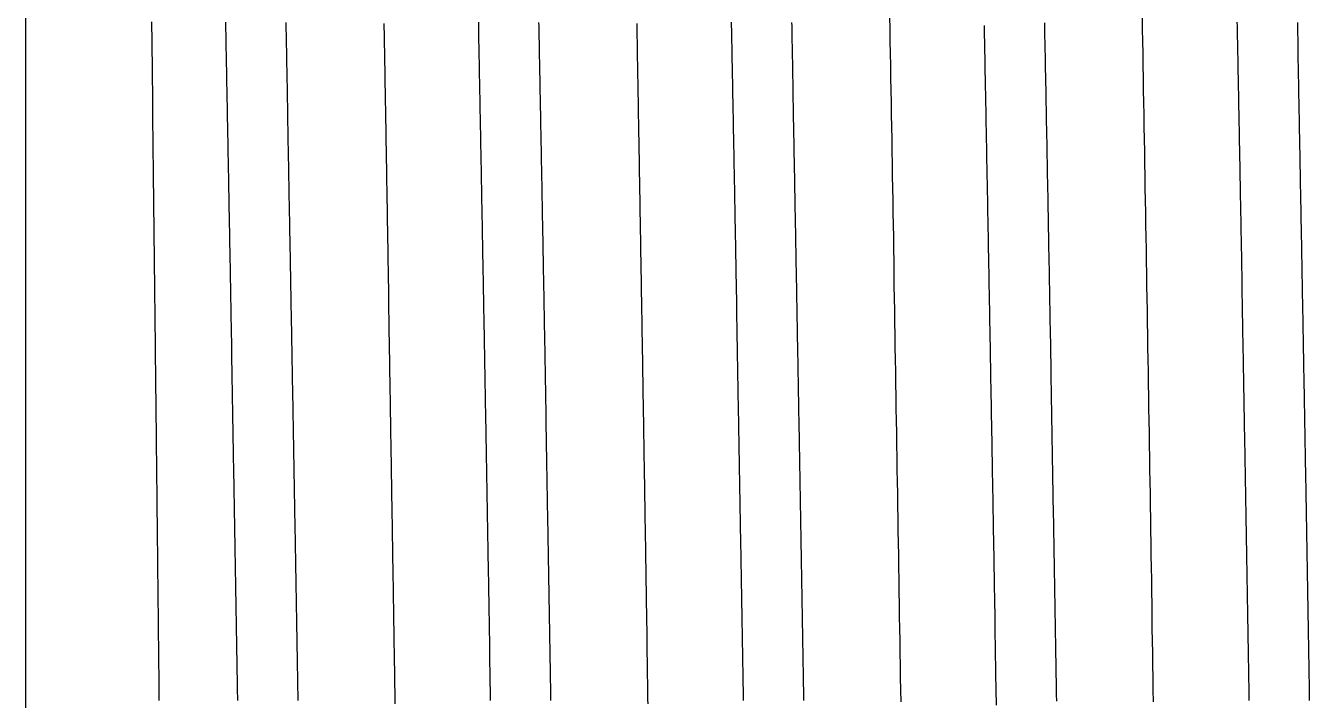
# Model space of a CAD drawing. Header units: millimetres. Extents: x 0 to 5600, y -67 to 2530.
# Drawn here: x 4035.68 to 4043.5, y 934.31 to 938.41 of the extents above; entities that cross this region are included whole.
import ezdxf

# ---------------------------------------------------------------- set-up
doc = ezdxf.new("R2010")
doc.units = ezdxf.units.MM
doc.layers.add('내부선 및 부속', color=4, linetype='Continuous')

msp = doc.modelspace()

# ---------------------------------------------------------------- linework, layer by layer
at = {"layer": '내부선 및 부속', "linetype": 'Continuous'}
msp.add_line((4035.6825, 914.8023), (4035.6825, 945.5982), dxfattribs=at)
at = {"layer": '내부선 및 부속', "linetype": 'Continuous', "flags": 128}
for points in [[(4036.4958, 934.3055), (4036.4958, 934.3305), (4036.4958, 934.3565), (4036.4958, 934.3815), (4036.4948, 934.4065), (4036.4948, 934.4315), (4036.4948, 934.4565), (4036.4948, 934.4815), (4036.4938, 934.5065), (4036.4938, 934.5315), (4036.4938, 934.5565), (4036.4928, 934.5815), (4036.4928, 934.6065), (4036.4928, 934.6315), (4036.4928, 934.6565), (4036.4918, 934.6815), (4036.4918, 934.7065), (4036.4918, 934.7315), (4036.4918, 934.7565), (4036.4908, 934.7815), (4036.4908, 934.8065), (4036.4908, 934.8315), (4036.4908, 934.8565), (4036.4898, 934.8815), (4036.4898, 934.9065), (4036.4898, 934.9315), (4036.4898, 934.9565), (4036.4888, 934.9815), (4036.4888, 935.0065), (4036.4888, 935.0315), (4036.4878, 935.0565), (4036.4878, 935.0825), (4036.4878, 935.1075), (4036.4878, 935.1325), (4036.4868, 935.1575), (4036.4868, 935.1825), (4036.4868, 935.2075), (4036.4868, 935.2075), (4036.4868, 935.2325), (4036.4858, 935.2575), (4036.4858, 935.2825), (4036.4858, 935.3075), (4036.4858, 935.3325), (4036.4848, 935.3575), (4036.4848, 935.3825), (4036.4848, 935.4075), (4036.4838, 935.4325), (4036.4838, 935.4575), (4036.4838, 935.4825), (4036.4838, 935.5075), (4036.4828, 935.5325), (4036.4828, 935.5575), (4036.4828, 935.5825), (4036.4828, 935.6075), (4036.4818, 935.6325), (4036.4818, 935.6575), (4036.4818, 935.6825), (4036.4818, 935.7075), (4036.4808, 935.7325), (4036.4808, 935.7575), (4036.4808, 935.7835), (4036.4798, 935.8085), (4036.4798, 935.8335), (4036.4798, 935.8585), (4036.4798, 935.8835), (4036.4788, 935.9085), (4036.4788, 935.9335), (4036.4788, 935.9585), (4036.4788, 935.9835), (4036.4778, 936.0085), (4036.4778, 936.0335), (4036.4778, 936.0585), (4036.4768, 936.0835), (4036.4768, 936.1085), (4036.4768, 936.1335), (4036.4768, 936.1585), (4036.4758, 936.1835), (4036.4758, 936.2085), (4036.4758, 936.2335), (4036.4758, 936.2585), (4036.4748, 936.2835), (4036.4748, 936.3085), (4036.4748, 936.3335), (4036.4738, 936.3585), (4036.4738, 936.3835), (4036.4738, 936.4085), (4036.4738, 936.4335), (4036.4728, 936.4585), (4036.4728, 936.4835), (4036.4728, 936.5095), (4036.4728, 936.5345), (4036.4718, 936.5595), (4036.4718, 936.5845), (4036.4718, 936.6095), (4036.4708, 936.6345), (4036.4708, 936.6595), (4036.4708, 936.6845), (4036.4708, 936.7095), (4036.4698, 936.7345), (4036.4698, 936.7595), (4036.4698, 936.7845), (4036.4688, 936.8095), (4036.4688, 936.8345), (4036.4688, 936.8595), (4036.4688, 936.8845), (4036.4678, 936.9095), (4036.4678, 936.9345), (4036.4678, 936.9595), (4036.4678, 936.9845), (4036.4668, 937.0095), (4036.4668, 937.0345), (4036.4668, 937.0595), (4036.4658, 937.0845), (4036.4658, 937.1095), (4036.4658, 937.1345), (4036.4658, 937.1595), (4036.4648, 937.1845), (4036.4648, 937.2095), (4036.4648, 937.2355), (4036.4638, 937.2605), (4036.4638, 937.2855), (4036.4638, 937.3105), (4036.4638, 937.3355), (4036.4628, 937.3605), (4036.4628, 937.3855), (4036.4628, 937.4105), (4036.4618, 937.4355), (4036.4618, 937.4605), (4036.4618, 937.4855), (4036.4618, 937.5105), (4036.4608, 937.5355), (4036.4608, 937.5605), (4036.4608, 937.5855), (4036.4598, 937.6105), (4036.4598, 937.6355), (4036.4598, 937.6605), (4036.4598, 937.6855), (4036.4588, 937.7105), (4036.4588, 937.7105), (4036.4588, 937.7355), (4036.4588, 937.7605), (4036.4578, 937.7855), (4036.4578, 937.8105), (4036.4578, 937.8355), (4036.4578, 937.8605), (4036.4568, 937.8855), (4036.4568, 937.9105), (4036.4568, 937.9355), (4036.4558, 937.9615), (4036.4558, 937.9865), (4036.4558, 938.0115), (4036.4558, 938.0365), (4036.4548, 938.0615), (4036.4548, 938.0865), (4036.4548, 938.1115), (4036.4538, 938.1365), (4036.4538, 938.1615), (4036.4538, 938.1865), (4036.4538, 938.2115), (4036.4528, 938.2365), (4036.4528, 938.2615), (4036.4528, 938.2865), (4036.4518, 938.3115), (4036.4518, 938.3365), (4036.4518, 938.3615), (4036.4508, 938.3865), (4036.4508, 938.4115), (4036.4508, 938.4365)], [(4036.8988, 938.4345), (4036.8998, 938.4105), (4036.8998, 938.3865), (4036.9008, 938.3625), (4036.9008, 938.3385), (4036.9008, 938.3145), (4036.9018, 938.2905), (4036.9018, 938.2905), (4036.9018, 938.2675), (4036.9028, 938.2435), (4036.9028, 938.2195), (4036.9038, 938.1955), (4036.9038, 938.1715), (4036.9048, 938.1475), (4036.9048, 938.1235), (4036.9058, 938.1005), (4036.9058, 938.0765), (4036.9058, 938.0525), (4036.9068, 938.0285), (4036.9068, 938.0045), (4036.9078, 937.9805), (4036.9078, 937.9565), (4036.9088, 937.9325), (4036.9088, 937.9095), (4036.9098, 937.8855), (4036.9098, 937.8615), (4036.9098, 937.8375), (4036.9108, 937.8135), (4036.9108, 937.7895), (4036.9118, 937.7655), (4036.9118, 937.7425), (4036.9128, 937.7185), (4036.9128, 937.6945), (4036.9128, 937.6705), (4036.9138, 937.6465), (4036.9138, 937.6225), (4036.9148, 937.5985), (4036.9148, 937.5755), (4036.9158, 937.5515), (4036.9158, 937.5275), (4036.9168, 937.5035), (4036.9168, 937.4795), (4036.9168, 937.4555), (4036.9178, 937.4315), (4036.9178, 937.4075), (4036.9188, 937.3845), (4036.9188, 937.3605), (4036.9198, 937.3365), (4036.9198, 937.3125), (4036.9198, 937.2885), (4036.9208, 937.2645), (4036.9208, 937.2405), (4036.9218, 937.2175), (4036.9218, 937.1935), (4036.9228, 937.1695), (4036.9228, 937.1455), (4036.9238, 937.1215), (4036.9238, 937.0975), (4036.9238, 937.0735), (4036.9248, 937.0505), (4036.9248, 937.0265), (4036.9258, 937.0025), (4036.9258, 936.9785), (4036.9268, 936.9545), (4036.9268, 936.9305), (4036.9268, 936.9065), (4036.9278, 936.8825), (4036.9278, 936.8595), (4036.9288, 936.8355), (4036.9288, 936.8115), (4036.9288, 936.7875), (4036.9298, 936.7635), (4036.9298, 936.7395), (4036.9308, 936.7155), (4036.9308, 936.6925), (4036.9318, 936.6685), (4036.9318, 936.6445), (4036.9318, 936.6205), (4036.9328, 936.5965), (4036.9328, 936.5725), (4036.9338, 936.5485), (4036.9338, 936.5255), (4036.9348, 936.5015), (4036.9348, 936.4775), (4036.9348, 936.4535), (4036.9358, 936.4295), (4036.9358, 936.4055), (4036.9368, 936.3815), (4036.9368, 936.3575), (4036.9378, 936.3345), (4036.9378, 936.3105), (4036.9378, 936.2865), (4036.9388, 936.2625), (4036.9388, 936.2385), (4036.9398, 936.2145), (4036.9398, 936.1905), (4036.9398, 936.1675), (4036.9408, 936.1435), (4036.9408, 936.1195), (4036.9418, 936.0955), (4036.9418, 936.0715), (4036.9428, 936.0475), (4036.9428, 936.0235), (4036.9428, 935.9995), (4036.9438, 935.9765), (4036.9438, 935.9525), (4036.9448, 935.9285), (4036.9448, 935.9045), (4036.9448, 935.9045), (4036.9448, 935.8805), (4036.9458, 935.8565), (4036.9458, 935.8325), (4036.9468, 935.8095), (4036.9468, 935.7855), (4036.9468, 935.7615), (4036.9478, 935.7375), (4036.9478, 935.7135), (4036.9488, 935.6895), (4036.9488, 935.6655), (4036.9498, 935.6425), (4036.9498, 935.6185), (4036.9498, 935.5945), (4036.9508, 935.5705), (4036.9508, 935.5465), (4036.9518, 935.5225), (4036.9518, 935.4985), (4036.9518, 935.4745), (4036.9528, 935.4515), (4036.9528, 935.4275), (4036.9538, 935.4035), (4036.9538, 935.3795), (4036.9538, 935.3555), (4036.9548, 935.3315), (4036.9548, 935.3075), (4036.9558, 935.2845), (4036.9558, 935.2605), (4036.9558, 935.2365), (4036.9568, 935.2125), (4036.9568, 935.1885), (4036.9578, 935.1645), (4036.9578, 935.1405), (4036.9578, 935.1175), (4036.9588, 935.0935), (4036.9588, 935.0695), (4036.9598, 935.0455), (4036.9598, 935.0215), (4036.9608, 934.9975), (4036.9608, 934.9735), (4036.9608, 934.9495), (4036.9618, 934.9265), (4036.9618, 934.9025), (4036.9628, 934.8785), (4036.9628, 934.8545), (4036.9628, 934.8305), (4036.9638, 934.8065), (4036.9638, 934.7825), (4036.9648, 934.7595), (4036.9648, 934.7355), (4036.9648, 934.7115), (4036.9658, 934.6875), (4036.9658, 934.6635), (4036.9668, 934.6395), (4036.9668, 934.6155), (4036.9668, 934.5915), (4036.9678, 934.5685), (4036.9678, 934.5445), (4036.9688, 934.5205), (4036.9688, 934.4965), (4036.9688, 934.4725), (4036.9698, 934.4485), (4036.9698, 934.4245), (4036.9708, 934.4015), (4036.9708, 934.3775), (4036.9708, 934.3535), (4036.9718, 934.3295), (4036.9718, 934.3055)], [(4037.2658, 938.4325), (4037.2668, 938.4095), (4037.2668, 938.3855), (4037.2678, 938.3615), (4037.2678, 938.3375), (4037.2688, 938.3135), (4037.2688, 938.3135), (4037.2688, 938.2895), (4037.2698, 938.2655), (4037.2698, 938.2415), (4037.2708, 938.2185), (4037.2708, 938.1945), (4037.2708, 938.1705), (4037.2718, 938.1465), (4037.2718, 938.1225), (4037.2728, 938.0985), (4037.2728, 938.0745), (4037.2738, 938.0515), (4037.2738, 938.0275), (4037.2748, 938.0035), (4037.2748, 937.9795), (4037.2748, 937.9555), (4037.2758, 937.9315), (4037.2758, 937.9075), (4037.2768, 937.8845), (4037.2768, 937.8605), (4037.2778, 937.8365), (4037.2778, 937.8125), (4037.2788, 937.7885), (4037.2788, 937.7645), (4037.2788, 937.7405), (4037.2798, 937.7165), (4037.2798, 937.6935), (4037.2808, 937.6695), (4037.2808, 937.6455), (4037.2818, 937.6215), (4037.2818, 937.5975), (4037.2828, 937.5735), (4037.2828, 937.5495), (4037.2828, 937.5265), (4037.2838, 937.5025), (4037.2838, 937.4785), (4037.2848, 937.4545), (4037.2848, 937.4305), (4037.2858, 937.4065), (4037.2858, 937.3825), (4037.2858, 937.3595), (4037.2868, 937.3355), (4037.2868, 937.3115), (4037.2878, 937.2875), (4037.2878, 937.2635), (4037.2888, 937.2395), (4037.2888, 937.2155), (4037.2898, 937.1915), (4037.2898, 937.1685), (4037.2898, 937.1445), (4037.2908, 937.1205), (4037.2908, 937.0965), (4037.2918, 937.0725), (4037.2918, 937.0485), (4037.2928, 937.0245), (4037.2928, 937.0015), (4037.2928, 936.9775), (4037.2938, 936.9535), (4037.2938, 936.9295), (4037.2948, 936.9055), (4037.2948, 936.8815), (4037.2948, 936.8575), (4037.2958, 936.8345), (4037.2958, 936.8105), (4037.2968, 936.7865), (4037.2968, 936.7625), (4037.2978, 936.7385), (4037.2978, 936.7145), (4037.2978, 936.6905), (4037.2988, 936.6665), (4037.2988, 936.6435), (4037.2998, 936.6195), (4037.2998, 936.5955), (4037.3008, 936.5715), (4037.3008, 936.5475), (4037.3008, 936.5235), (4037.3018, 936.4995), (4037.3018, 936.4765), (4037.3028, 936.4525), (4037.3028, 936.4285), (4037.3038, 936.4045), (4037.3038, 936.3805), (4037.3038, 936.3565), (4037.3048, 936.3325), (4037.3048, 936.3085), (4037.3058, 936.2855), (4037.3058, 936.2615), (4037.3058, 936.2375), (4037.3068, 936.2135), (4037.3068, 936.1895), (4037.3078, 936.1655), (4037.3078, 936.1415), (4037.3088, 936.1185), (4037.3088, 936.0945), (4037.3088, 936.0705), (4037.3098, 936.0465), (4037.3098, 936.0225), (4037.3108, 935.9985), (4037.3108, 935.9745), (4037.3108, 935.9515), (4037.3118, 935.9275), (4037.3118, 935.9275), (4037.3118, 935.9035), (4037.3128, 935.8795), (4037.3128, 935.8555), (4037.3138, 935.8315), (4037.3138, 935.8075), (4037.3138, 935.7835), (4037.3148, 935.7605), (4037.3148, 935.7365), (4037.3158, 935.7125), (4037.3158, 935.6885), (4037.3158, 935.6645), (4037.3168, 935.6405), (4037.3168, 935.6165), (4037.3178, 935.5935), (4037.3178, 935.5695), (4037.3178, 935.5455), (4037.3188, 935.5215), (4037.3188, 935.4975), (4037.3198, 935.4735), (4037.3198, 935.4495), (4037.3198, 935.4265), (4037.3208, 935.4025), (4037.3208, 935.3785), (4037.3218, 935.3545), (4037.3218, 935.3305), (4037.3228, 935.3065), (4037.3228, 935.2825), (4037.3228, 935.2585), (4037.3238, 935.2355), (4037.3238, 935.2115), (4037.3248, 935.1875), (4037.3248, 935.1635), (4037.3248, 935.1395), (4037.3258, 935.1155), (4037.3258, 935.0915), (4037.3268, 935.0685), (4037.3268, 935.0445), (4037.3268, 935.0205), (4037.3278, 934.9965), (4037.3278, 934.9725), (4037.3288, 934.9485), (4037.3288, 934.9245), (4037.3288, 934.9005), (4037.3298, 934.8775), (4037.3298, 934.8535), (4037.3308, 934.8295), (4037.3308, 934.8055), (4037.3308, 934.7815), (4037.3318, 934.7575), (4037.3318, 934.7335), (4037.3328, 934.7105), (4037.3328, 934.6865), (4037.3328, 934.6625), (4037.3338, 934.6385), (4037.3338, 934.6145), (4037.3348, 934.5905), (4037.3348, 934.5665), (4037.3348, 934.5435), (4037.3358, 934.5195), (4037.3358, 934.4955), (4037.3368, 934.4715), (4037.3368, 934.4475), (4037.3368, 934.4235), (4037.3378, 934.3995), (4037.3378, 934.3755), (4037.3388, 934.3525), (4037.3388, 934.3285), (4037.3388, 934.3045)], [(4037.8638, 938.4255), (4037.8638, 938.3985), (4037.8648, 938.3715), (4037.8648, 938.3445), (4037.8658, 938.3165), (4037.8658, 938.2895), (4037.8668, 938.2625), (4037.8668, 938.2355), (4037.8678, 938.2085), (4037.8678, 938.1815), (4037.8688, 938.1545), (4037.8688, 938.1275), (4037.8698, 938.1005), (4037.8698, 938.0735), (4037.8698, 938.0465), (4037.8708, 938.0195), (4037.8708, 937.9925), (4037.8718, 937.9655), (4037.8718, 937.9385), (4037.8728, 937.9115), (4037.8728, 937.8845), (4037.8738, 937.8575), (4037.8738, 937.8295), (4037.8748, 937.8025), (4037.8748, 937.7755), (4037.8748, 937.7485), (4037.8758, 937.7215), (4037.8758, 937.6945), (4037.8768, 937.6675), (4037.8768, 937.6405), (4037.8778, 937.6135), (4037.8778, 937.5865), (4037.8788, 937.5595), (4037.8788, 937.5325), (4037.8798, 937.5055), (4037.8798, 937.4785), (4037.8798, 937.4515), (4037.8808, 937.4245), (4037.8808, 937.3975), (4037.8818, 937.3705), (4037.8818, 937.3425), (4037.8828, 937.3155), (4037.8828, 937.2885), (4037.8838, 937.2615), (4037.8838, 937.2345), (4037.8838, 937.2075), (4037.8848, 937.1805), (4037.8848, 937.1535), (4037.8858, 937.1265), (4037.8858, 937.0995), (4037.8868, 937.0725), (4037.8868, 937.0455), (4037.8878, 937.0185), (4037.8878, 936.9915), (4037.8878, 936.9645), (4037.8888, 936.9375), (4037.8888, 936.9105), (4037.8898, 936.8835), (4037.8898, 936.8555), (4037.8908, 936.8285), (4037.8908, 936.8015), (4037.8918, 936.7745), (4037.8918, 936.7475), (4037.8918, 936.7205), (4037.8928, 936.6935), (4037.8928, 936.6665), (4037.8938, 936.6395), (4037.8938, 936.6125), (4037.8948, 936.5855), (4037.8948, 936.5585), (4037.8948, 936.5315), (4037.8958, 936.5045), (4037.8958, 936.4775), (4037.8968, 936.4505), (4037.8968, 936.4235), (4037.8978, 936.3965), (4037.8978, 936.3685), (4037.8988, 936.3415), (4037.8988, 936.3145), (4037.8988, 936.2875), (4037.8998, 936.2605), (4037.8998, 936.2335), (4037.9008, 936.2065), (4037.9008, 936.1795), (4037.9018, 936.1525), (4037.9018, 936.1255), (4037.9018, 936.0985), (4037.9028, 936.0715), (4037.9028, 936.0445), (4037.9038, 936.0175), (4037.9038, 935.9905), (4037.9048, 935.9635), (4037.9048, 935.9365), (4037.9048, 935.9095), (4037.9058, 935.8815), (4037.9058, 935.8545), (4037.9068, 935.8275), (4037.9068, 935.8005), (4037.9068, 935.8005), (4037.9078, 935.7735), (4037.9078, 935.7465), (4037.9078, 935.7195), (4037.9088, 935.6925), (4037.9088, 935.6655), (4037.9098, 935.6385), (4037.9098, 935.6115), (4037.9108, 935.5845), (4037.9108, 935.5575), (4037.9108, 935.5305), (4037.9118, 935.5035), (4037.9118, 935.4765), (4037.9128, 935.4495), (4037.9128, 935.4225), (4037.9138, 935.3945), (4037.9138, 935.3675), (4037.9138, 935.3405), (4037.9148, 935.3135), (4037.9148, 935.2865), (4037.9158, 935.2595), (4037.9158, 935.2325), (4037.9168, 935.2055), (4037.9168, 935.1785), (4037.9168, 935.1515), (4037.9178, 935.1245), (4037.9178, 935.0975), (4037.9188, 935.0705), (4037.9188, 935.0435), (4037.9198, 935.0165), (4037.9198, 934.9895), (4037.9198, 934.9625), (4037.9208, 934.9355), (4037.9208, 934.9075), (4037.9218, 934.8805), (4037.9218, 934.8535), (4037.9218, 934.8265), (4037.9228, 934.7995), (4037.9228, 934.7725), (4037.9238, 934.7455), (4037.9238, 934.7185), (4037.9248, 934.6915), (4037.9248, 934.6645), (4037.9248, 934.6375), (4037.9258, 934.6105), (4037.9258, 934.5835), (4037.9268, 934.5565), (4037.9268, 934.5295), (4037.9278, 934.5025), (4037.9278, 934.4755), (4037.9278, 934.4485), (4037.9288, 934.4205), (4037.9288, 934.3935), (4037.9298, 934.3665), (4037.9298, 934.3395), (4037.9298, 934.3125), (4037.9308, 934.2855)], [(4038.4388, 938.4345), (4038.4388, 938.4105), (4038.4398, 938.3865), (4038.4398, 938.3625), (4038.4408, 938.3385), (4038.4408, 938.3145), (4038.4418, 938.2905), (4038.4418, 938.2905), (4038.4418, 938.2675), (4038.4428, 938.2435), (4038.4428, 938.2195), (4038.4438, 938.1955), (4038.4438, 938.1715), (4038.4438, 938.1475), (4038.4448, 938.1235), (4038.4448, 938.1005), (4038.4458, 938.0765), (4038.4458, 938.0525), (4038.4468, 938.0285), (4038.4468, 938.0045), (4038.4478, 937.9805), (4038.4478, 937.9565), (4038.4478, 937.9325), (4038.4488, 937.9095), (4038.4488, 937.8855), (4038.4498, 937.8615), (4038.4498, 937.8375), (4038.4508, 937.8135), (4038.4508, 937.7895), (4038.4518, 937.7655), (4038.4518, 937.7425), (4038.4518, 937.7185), (4038.4528, 937.6945), (4038.4528, 937.6705), (4038.4538, 937.6465), (4038.4538, 937.6225), (4038.4548, 937.5985), (4038.4548, 937.5755), (4038.4558, 937.5515), (4038.4558, 937.5275), (4038.4558, 937.5035), (4038.4568, 937.4795), (4038.4568, 937.4555), (4038.4578, 937.4315), (4038.4578, 937.4075), (4038.4588, 937.3845), (4038.4588, 937.3605), (4038.4588, 937.3365), (4038.4598, 937.3125), (4038.4598, 937.2885), (4038.4608, 937.2645), (4038.4608, 937.2405), (4038.4618, 937.2175), (4038.4618, 937.1935), (4038.4618, 937.1695), (4038.4628, 937.1455), (4038.4628, 937.1215), (4038.4638, 937.0975), (4038.4638, 937.0735), (4038.4648, 937.0505), (4038.4648, 937.0265), (4038.4648, 937.0025), (4038.4658, 936.9785), (4038.4658, 936.9545), (4038.4668, 936.9305), (4038.4668, 936.9065), (4038.4678, 936.8825), (4038.4678, 936.8595), (4038.4678, 936.8355), (4038.4688, 936.8115), (4038.4688, 936.7875), (4038.4698, 936.7635), (4038.4698, 936.7395), (4038.4708, 936.7155), (4038.4708, 936.6925), (4038.4708, 936.6685), (4038.4718, 936.6445), (4038.4718, 936.6205), (4038.4728, 936.5965), (4038.4728, 936.5725), (4038.4738, 936.5485), (4038.4738, 936.5255), (4038.4738, 936.5015), (4038.4748, 936.4775), (4038.4748, 936.4535), (4038.4758, 936.4295), (4038.4758, 936.4055), (4038.4758, 936.3815), (4038.4768, 936.3575), (4038.4768, 936.3345), (4038.4778, 936.3105), (4038.4778, 936.2865), (4038.4788, 936.2625), (4038.4788, 936.2385), (4038.4788, 936.2145), (4038.4798, 936.1905), (4038.4798, 936.1675), (4038.4808, 936.1435), (4038.4808, 936.1195), (4038.4808, 936.0955), (4038.4818, 936.0715), (4038.4818, 936.0475), (4038.4828, 936.0235), (4038.4828, 935.9995), (4038.4838, 935.9765), (4038.4838, 935.9525), (4038.4838, 935.9285), (4038.4848, 935.9045), (4038.4848, 935.9045), (4038.4848, 935.8805), (4038.4858, 935.8565), (4038.4858, 935.8325), (4038.4858, 935.8095), (4038.4868, 935.7855), (4038.4868, 935.7615), (4038.4878, 935.7375), (4038.4878, 935.7135), (4038.4888, 935.6895), (4038.4888, 935.6655), (4038.4888, 935.6425), (4038.4898, 935.6185), (4038.4898, 935.5945), (4038.4908, 935.5705), (4038.4908, 935.5465), (4038.4908, 935.5225), (4038.4918, 935.4985), (4038.4918, 935.4745), (4038.4928, 935.4515), (4038.4928, 935.4275), (4038.4928, 935.4035), (4038.4938, 935.3795), (4038.4938, 935.3555), (4038.4948, 935.3315), (4038.4948, 935.3075), (4038.4948, 935.2845), (4038.4958, 935.2605), (4038.4958, 935.2365), (4038.4968, 935.2125), (4038.4968, 935.1885), (4038.4968, 935.1645), (4038.4978, 935.1405), (4038.4978, 935.1175), (4038.4988, 935.0935), (4038.4988, 935.0695), (4038.4998, 935.0455), (4038.4998, 935.0215), (4038.4998, 934.9975), (4038.5008, 934.9735), (4038.5008, 934.9495), (4038.5018, 934.9265), (4038.5018, 934.9025), (4038.5018, 934.8785), (4038.5028, 934.8545), (4038.5028, 934.8305), (4038.5038, 934.8065), (4038.5038, 934.7825), (4038.5038, 934.7595), (4038.5048, 934.7355), (4038.5048, 934.7115), (4038.5058, 934.6875), (4038.5058, 934.6635), (4038.5058, 934.6395), (4038.5068, 934.6155), (4038.5068, 934.5915), (4038.5078, 934.5685), (4038.5078, 934.5445), (4038.5078, 934.5205), (4038.5088, 934.4965), (4038.5088, 934.4725), (4038.5098, 934.4485), (4038.5098, 934.4245), (4038.5098, 934.4015), (4038.5108, 934.3775), (4038.5108, 934.3535), (4038.5118, 934.3295), (4038.5118, 934.3055)], [(4038.8058, 938.4325), (4038.8068, 938.4095), (4038.8068, 938.3855), (4038.8078, 938.3615), (4038.8078, 938.3375), (4038.8088, 938.3135), (4038.8088, 938.3135), (4038.8088, 938.2895), (4038.8088, 938.2655), (4038.8098, 938.2415), (4038.8098, 938.2185), (4038.8108, 938.1945), (4038.8108, 938.1705), (4038.8118, 938.1465), (4038.8118, 938.1225), (4038.8128, 938.0985), (4038.8128, 938.0745), (4038.8138, 938.0515), (4038.8138, 938.0275), (4038.8138, 938.0035), (4038.8148, 937.9795), (4038.8148, 937.9555), (4038.8158, 937.9315), (4038.8158, 937.9075), (4038.8168, 937.8845), (4038.8168, 937.8605), (4038.8178, 937.8365), (4038.8178, 937.8125), (4038.8178, 937.7885), (4038.8188, 937.7645), (4038.8188, 937.7405), (4038.8198, 937.7165), (4038.8198, 937.6935), (4038.8208, 937.6695), (4038.8208, 937.6455), (4038.8208, 937.6215), (4038.8218, 937.5975), (4038.8218, 937.5735), (4038.8228, 937.5495), (4038.8228, 937.5265), (4038.8238, 937.5025), (4038.8238, 937.4785), (4038.8248, 937.4545), (4038.8248, 937.4305), (4038.8248, 937.4065), (4038.8258, 937.3825), (4038.8258, 937.3595), (4038.8268, 937.3355), (4038.8268, 937.3115), (4038.8278, 937.2875), (4038.8278, 937.2635), (4038.8278, 937.2395), (4038.8288, 937.2155), (4038.8288, 937.1915), (4038.8298, 937.1685), (4038.8298, 937.1445), (4038.8308, 937.1205), (4038.8308, 937.0965), (4038.8308, 937.0725), (4038.8318, 937.0485), (4038.8318, 937.0245), (4038.8328, 937.0015), (4038.8328, 936.9775), (4038.8338, 936.9535), (4038.8338, 936.9295), (4038.8338, 936.9055), (4038.8348, 936.8815), (4038.8348, 936.8575), (4038.8358, 936.8345), (4038.8358, 936.8105), (4038.8368, 936.7865), (4038.8368, 936.7625), (4038.8368, 936.7385), (4038.8378, 936.7145), (4038.8378, 936.6905), (4038.8388, 936.6665), (4038.8388, 936.6435), (4038.8398, 936.6195), (4038.8398, 936.5955), (4038.8398, 936.5715), (4038.8408, 936.5475), (4038.8408, 936.5235), (4038.8418, 936.4995), (4038.8418, 936.4765), (4038.8428, 936.4525), (4038.8428, 936.4285), (4038.8428, 936.4045), (4038.8438, 936.3805), (4038.8438, 936.3565), (4038.8448, 936.3325), (4038.8448, 936.3095), (4038.8448, 936.2855), (4038.8458, 936.2615), (4038.8458, 936.2375), (4038.8468, 936.2135), (4038.8468, 936.1895), (4038.8478, 936.1655), (4038.8478, 936.1415), (4038.8478, 936.1185), (4038.8488, 936.0945), (4038.8488, 936.0705), (4038.8498, 936.0465), (4038.8498, 936.0225), (4038.8498, 935.9985), (4038.8508, 935.9745), (4038.8508, 935.9515), (4038.8518, 935.9275), (4038.8518, 935.9275), (4038.8518, 935.9035), (4038.8528, 935.8795), (4038.8528, 935.8555), (4038.8528, 935.8315), (4038.8538, 935.8075), (4038.8538, 935.7835), (4038.8548, 935.7605), (4038.8548, 935.7365), (4038.8548, 935.7125), (4038.8558, 935.6885), (4038.8558, 935.6645), (4038.8568, 935.6405), (4038.8568, 935.6165), (4038.8568, 935.5935), (4038.8578, 935.5695), (4038.8578, 935.5455), (4038.8588, 935.5215), (4038.8588, 935.4975), (4038.8588, 935.4735), (4038.8598, 935.4495), (4038.8598, 935.4265), (4038.8608, 935.4025), (4038.8608, 935.3785), (4038.8618, 935.3545), (4038.8618, 935.3305), (4038.8618, 935.3065), (4038.8628, 935.2825), (4038.8628, 935.2585), (4038.8638, 935.2355), (4038.8638, 935.2115), (4038.8638, 935.1875), (4038.8648, 935.1635), (4038.8648, 935.1395), (4038.8658, 935.1155), (4038.8658, 935.0915), (4038.8658, 935.0685), (4038.8668, 935.0445), (4038.8668, 935.0205), (4038.8678, 934.9965), (4038.8678, 934.9725), (4038.8678, 934.9485), (4038.8688, 934.9245), (4038.8688, 934.9005), (4038.8698, 934.8775), (4038.8698, 934.8535), (4038.8698, 934.8295), (4038.8708, 934.8055), (4038.8708, 934.7815), (4038.8718, 934.7575), (4038.8718, 934.7335), (4038.8718, 934.7105), (4038.8728, 934.6865), (4038.8728, 934.6625), (4038.8738, 934.6385), (4038.8738, 934.6145), (4038.8738, 934.5905), (4038.8748, 934.5665), (4038.8748, 934.5435), (4038.8758, 934.5195), (4038.8758, 934.4955), (4038.8758, 934.4715), (4038.8768, 934.4475), (4038.8768, 934.4235), (4038.8778, 934.3995), (4038.8778, 934.3755), (4038.8778, 934.3525), (4038.8788, 934.3285), (4038.8788, 934.3045)], [(4039.4038, 938.4255), (4039.4038, 938.3985), (4039.4048, 938.3715), (4039.4048, 938.3445), (4039.4058, 938.3165), (4039.4058, 938.2895), (4039.4068, 938.2625), (4039.4068, 938.2355), (4039.4068, 938.2085), (4039.4078, 938.1815), (4039.4078, 938.1545), (4039.4088, 938.1275), (4039.4088, 938.1005), (4039.4098, 938.0735), (4039.4098, 938.0465), (4039.4108, 938.0195), (4039.4108, 937.9925), (4039.4118, 937.9655), (4039.4118, 937.9385), (4039.4128, 937.9115), (4039.4128, 937.8845), (4039.4128, 937.8575), (4039.4138, 937.8295), (4039.4138, 937.8025), (4039.4148, 937.7755), (4039.4148, 937.7485), (4039.4158, 937.7215), (4039.4158, 937.6945), (4039.4168, 937.6675), (4039.4168, 937.6405), (4039.4178, 937.6135), (4039.4178, 937.5865), (4039.4178, 937.5595), (4039.4188, 937.5325), (4039.4188, 937.5055), (4039.4198, 937.4785), (4039.4198, 937.4515), (4039.4208, 937.4245), (4039.4208, 937.3975), (4039.4218, 937.3705), (4039.4218, 937.3425), (4039.4218, 937.3155), (4039.4228, 937.2885), (4039.4228, 937.2615), (4039.4238, 937.2345), (4039.4238, 937.2075), (4039.4248, 937.1805), (4039.4248, 937.1535), (4039.4258, 937.1265), (4039.4258, 937.0995), (4039.4268, 937.0725), (4039.4268, 937.0455), (4039.4268, 937.0185), (4039.4278, 936.9915), (4039.4278, 936.9645), (4039.4288, 936.9375), (4039.4288, 936.9105), (4039.4298, 936.8835), (4039.4298, 936.8555), (4039.4298, 936.8285), (4039.4308, 936.8015), (4039.4308, 936.7745), (4039.4318, 936.7475), (4039.4318, 936.7205), (4039.4328, 936.6935), (4039.4328, 936.6665), (4039.4338, 936.6395), (4039.4338, 936.6125), (4039.4338, 936.5855), (4039.4348, 936.5585), (4039.4348, 936.5315), (4039.4358, 936.5045), (4039.4358, 936.4775), (4039.4368, 936.4505), (4039.4368, 936.4235), (4039.4378, 936.3965), (4039.4378, 936.3685), (4039.4378, 936.3415), (4039.4388, 936.3145), (4039.4388, 936.2875), (4039.4398, 936.2605), (4039.4398, 936.2335), (4039.4408, 936.2065), (4039.4408, 936.1795), (4039.4408, 936.1525), (4039.4418, 936.1255), (4039.4418, 936.0985), (4039.4428, 936.0715), (4039.4428, 936.0445), (4039.4438, 936.0175), (4039.4438, 935.9905), (4039.4438, 935.9635), (4039.4448, 935.9365), (4039.4448, 935.9095), (4039.4458, 935.8815), (4039.4458, 935.8545), (4039.4468, 935.8275), (4039.4468, 935.8005), (4039.4468, 935.8005), (4039.4468, 935.7735), (4039.4478, 935.7465), (4039.4478, 935.7195), (4039.4488, 935.6925), (4039.4488, 935.6655), (4039.4498, 935.6385), (4039.4498, 935.6115), (4039.4498, 935.5845), (4039.4508, 935.5575), (4039.4508, 935.5305), (4039.4518, 935.5035), (4039.4518, 935.4765), (4039.4528, 935.4495), (4039.4528, 935.4225), (4039.4528, 935.3945), (4039.4538, 935.3675), (4039.4538, 935.3405), (4039.4548, 935.3135), (4039.4548, 935.2865), (4039.4558, 935.2595), (4039.4558, 935.2325), (4039.4558, 935.2055), (4039.4568, 935.1785), (4039.4568, 935.1515), (4039.4578, 935.1245), (4039.4578, 935.0975), (4039.4588, 935.0705), (4039.4588, 935.0435), (4039.4588, 935.0165), (4039.4598, 934.9895), (4039.4598, 934.9625), (4039.4608, 934.9355), (4039.4608, 934.9075), (4039.4608, 934.8805), (4039.4618, 934.8535), (4039.4618, 934.8265), (4039.4628, 934.7995), (4039.4628, 934.7725), (4039.4638, 934.7455), (4039.4638, 934.7185), (4039.4638, 934.6915), (4039.4648, 934.6645), (4039.4648, 934.6375), (4039.4658, 934.6105), (4039.4658, 934.5835), (4039.4668, 934.5565), (4039.4668, 934.5295), (4039.4668, 934.5025), (4039.4678, 934.4755), (4039.4678, 934.4485), (4039.4688, 934.4205), (4039.4688, 934.3935), (4039.4688, 934.3665), (4039.4698, 934.3395), (4039.4698, 934.3125), (4039.4708, 934.2855)], [(4039.9788, 938.4345), (4039.9788, 938.4105), (4039.9798, 938.3865), (4039.9798, 938.3625), (4039.9808, 938.3385), (4039.9808, 938.3145), (4039.9818, 938.2905), (4039.9818, 938.2905), (4039.9818, 938.2675), (4039.9818, 938.2435), (4039.9828, 938.2195), (4039.9828, 938.1955), (4039.9838, 938.1715), (4039.9838, 938.1475), (4039.9848, 938.1235), (4039.9848, 938.1005), (4039.9858, 938.0765), (4039.9858, 938.0525), (4039.9858, 938.0285), (4039.9868, 938.0045), (4039.9868, 937.9805), (4039.9878, 937.9565), (4039.9878, 937.9325), (4039.9888, 937.9095), (4039.9888, 937.8855), (4039.9898, 937.8615), (4039.9898, 937.8375), (4039.9898, 937.8135), (4039.9908, 937.7895), (4039.9908, 937.7655), (4039.9918, 937.7425), (4039.9918, 937.7185), (4039.9928, 937.6945), (4039.9928, 937.6705), (4039.9938, 937.6465), (4039.9938, 937.6225), (4039.9938, 937.5985), (4039.9948, 937.5755), (4039.9948, 937.5515), (4039.9958, 937.5275), (4039.9958, 937.5035), (4039.9968, 937.4795), (4039.9968, 937.4555), (4039.9978, 937.4315), (4039.9978, 937.4075), (4039.9978, 937.3845), (4039.9988, 937.3605), (4039.9988, 937.3365), (4039.9998, 937.3125), (4039.9998, 937.2885), (4040.0008, 937.2645), (4040.0008, 937.2405), (4040.0008, 937.2175), (4040.0018, 937.1935), (4040.0018, 937.1695), (4040.0028, 937.1455), (4040.0028, 937.1215), (4040.0038, 937.0975), (4040.0038, 937.0735), (4040.0038, 937.0505), (4040.0048, 937.0265), (4040.0048, 937.0025), (4040.0058, 936.9785), (4040.0058, 936.9545), (4040.0068, 936.9305), (4040.0068, 936.9065), (4040.0068, 936.8825), (4040.0078, 936.8595), (4040.0078, 936.8355), (4040.0088, 936.8115), (4040.0088, 936.7875), (4040.0098, 936.7635), (4040.0098, 936.7395), (4040.0098, 936.7155), (4040.0108, 936.6925), (4040.0108, 936.6685), (4040.0118, 936.6445), (4040.0118, 936.6205), (4040.0128, 936.5965), (4040.0128, 936.5725), (4040.0128, 936.5485), (4040.0138, 936.5255), (4040.0138, 936.5015), (4040.0148, 936.4775), (4040.0148, 936.4535), (4040.0148, 936.4295), (4040.0158, 936.4055), (4040.0158, 936.3815), (4040.0168, 936.3575), (4040.0168, 936.3345), (4040.0178, 936.3105), (4040.0178, 936.2865), (4040.0178, 936.2625), (4040.0188, 936.2385), (4040.0188, 936.2145), (4040.0198, 936.1905), (4040.0198, 936.1675), (4040.0198, 936.1435), (4040.0208, 936.1195), (4040.0208, 936.0955), (4040.0218, 936.0715), (4040.0218, 936.0475), (4040.0228, 936.0235), (4040.0228, 936.0005), (4040.0228, 935.9765), (4040.0238, 935.9525), (4040.0238, 935.9285), (4040.0248, 935.9045), (4040.0248, 935.9045), (4040.0248, 935.8805), (4040.0248, 935.8565), (4040.0258, 935.8325), (4040.0258, 935.8095), (4040.0268, 935.7855), (4040.0268, 935.7615), (4040.0278, 935.7375), (4040.0278, 935.7135), (4040.0278, 935.6895), (4040.0288, 935.6655), (4040.0288, 935.6425), (4040.0298, 935.6185), (4040.0298, 935.5945), (4040.0298, 935.5705), (4040.0308, 935.5465), (4040.0308, 935.5225), (4040.0318, 935.4985), (4040.0318, 935.4745), (4040.0318, 935.4515), (4040.0328, 935.4275), (4040.0328, 935.4035), (4040.0338, 935.3795), (4040.0338, 935.3555), (4040.0338, 935.3315), (4040.0348, 935.3075), (4040.0348, 935.2845), (4040.0358, 935.2605), (4040.0358, 935.2365), (4040.0368, 935.2125), (4040.0368, 935.1885), (4040.0368, 935.1645), (4040.0378, 935.1405), (4040.0378, 935.1175), (4040.0388, 935.0935), (4040.0388, 935.0695), (4040.0388, 935.0455), (4040.0398, 935.0215), (4040.0398, 934.9975), (4040.0408, 934.9735), (4040.0408, 934.9495), (4040.0408, 934.9265), (4040.0418, 934.9025), (4040.0418, 934.8785), (4040.0428, 934.8545), (4040.0428, 934.8305), (4040.0428, 934.8065), (4040.0438, 934.7825), (4040.0438, 934.7595), (4040.0448, 934.7355), (4040.0448, 934.7115), (4040.0448, 934.6875), (4040.0458, 934.6635), (4040.0458, 934.6395), (4040.0468, 934.6155), (4040.0468, 934.5915), (4040.0468, 934.5685), (4040.0478, 934.5445), (4040.0478, 934.5205), (4040.0488, 934.4965), (4040.0488, 934.4725), (4040.0488, 934.4485), (4040.0498, 934.4245), (4040.0498, 934.4015), (4040.0508, 934.3775), (4040.0508, 934.3535), (4040.0508, 934.3295), (4040.0518, 934.3055)], [(4040.3458, 938.4325), (4040.3468, 938.4095), (4040.3468, 938.3855), (4040.3468, 938.3615), (4040.3478, 938.3375), (4040.3478, 938.3135), (4040.3478, 938.3135), (4040.3488, 938.2895), (4040.3488, 938.2655), (4040.3498, 938.2425), (4040.3498, 938.2185), (4040.3508, 938.1945), (4040.3508, 938.1705), (4040.3518, 938.1465), (4040.3518, 938.1225), (4040.3518, 938.0985), (4040.3528, 938.0745), (4040.3528, 938.0515), (4040.3538, 938.0275), (4040.3538, 938.0035), (4040.3548, 937.9795), (4040.3548, 937.9555), (4040.3558, 937.9315), (4040.3558, 937.9075), (4040.3558, 937.8845), (4040.3568, 937.8605), (4040.3568, 937.8365), (4040.3578, 937.8125), (4040.3578, 937.7885), (4040.3588, 937.7645), (4040.3588, 937.7405), (4040.3598, 937.7165), (4040.3598, 937.6935), (4040.3598, 937.6695), (4040.3608, 937.6455), (4040.3608, 937.6215), (4040.3618, 937.5975), (4040.3618, 937.5735), (4040.3628, 937.5495), (4040.3628, 937.5265), (4040.3638, 937.5025), (4040.3638, 937.4785), (4040.3638, 937.4545), (4040.3648, 937.4305), (4040.3648, 937.4065), (4040.3658, 937.3825), (4040.3658, 937.3595), (4040.3668, 937.3355), (4040.3668, 937.3115), (4040.3668, 937.2875), (4040.3678, 937.2635), (4040.3678, 937.2395), (4040.3688, 937.2155), (4040.3688, 937.1915), (4040.3698, 937.1685), (4040.3698, 937.1445), (4040.3698, 937.1205), (4040.3708, 937.0965), (4040.3708, 937.0725), (4040.3718, 937.0485), (4040.3718, 937.0245), (4040.3728, 937.0015), (4040.3728, 936.9775), (4040.3728, 936.9535), (4040.3738, 936.9295), (4040.3738, 936.9055), (4040.3748, 936.8815), (4040.3748, 936.8575), (4040.3758, 936.8345), (4040.3758, 936.8105), (4040.3758, 936.7865), (4040.3768, 936.7625), (4040.3768, 936.7385), (4040.3778, 936.7145), (4040.3778, 936.6905), (4040.3788, 936.6665), (4040.3788, 936.6435), (4040.3788, 936.6195), (4040.3798, 936.5955), (4040.3798, 936.5715), (4040.3808, 936.5475), (4040.3808, 936.5235), (4040.3808, 936.4995), (4040.3818, 936.4765), (4040.3818, 936.4525), (4040.3828, 936.4285), (4040.3828, 936.4045), (4040.3838, 936.3805), (4040.3838, 936.3565), (4040.3838, 936.3325), (4040.3848, 936.3095), (4040.3848, 936.2855), (4040.3858, 936.2615), (4040.3858, 936.2375), (4040.3868, 936.2135), (4040.3868, 936.1895), (4040.3868, 936.1655), (4040.3878, 936.1415), (4040.3878, 936.1185), (4040.3888, 936.0945), (4040.3888, 936.0705), (4040.3888, 936.0465), (4040.3898, 936.0225), (4040.3898, 935.9985), (4040.3908, 935.9745), (4040.3908, 935.9515), (4040.3918, 935.9275), (4040.3918, 935.9275), (4040.3918, 935.9035), (4040.3918, 935.8795), (4040.3928, 935.8555), (4040.3928, 935.8315), (4040.3938, 935.8075), (4040.3938, 935.7835), (4040.3938, 935.7605), (4040.3948, 935.7365), (4040.3948, 935.7125), (4040.3958, 935.6885), (4040.3958, 935.6645), (4040.3958, 935.6405), (4040.3968, 935.6165), (4040.3968, 935.5935), (4040.3978, 935.5695), (4040.3978, 935.5455), (4040.3988, 935.5215), (4040.3988, 935.4975), (4040.3988, 935.4735), (4040.3998, 935.4495), (4040.3998, 935.4265), (4040.4008, 935.4025), (4040.4008, 935.3785), (4040.4008, 935.3545), (4040.4018, 935.3305), (4040.4018, 935.3065), (4040.4028, 935.2825), (4040.4028, 935.2585), (4040.4028, 935.2355), (4040.4038, 935.2115), (4040.4038, 935.1875), (4040.4048, 935.1635), (4040.4048, 935.1395), (4040.4048, 935.1155), (4040.4058, 935.0915), (4040.4058, 935.0685), (4040.4068, 935.0445), (4040.4068, 935.0205), (4040.4068, 934.9965), (4040.4078, 934.9725), (4040.4078, 934.9485), (4040.4088, 934.9245), (4040.4088, 934.9015), (4040.4088, 934.8775), (4040.4098, 934.8535), (4040.4098, 934.8295), (4040.4108, 934.8055), (4040.4108, 934.7815), (4040.4108, 934.7575), (4040.4118, 934.7335), (4040.4118, 934.7105), (4040.4128, 934.6865), (4040.4128, 934.6625), (4040.4128, 934.6385), (4040.4138, 934.6145), (4040.4138, 934.5905), (4040.4148, 934.5665), (4040.4148, 934.5435), (4040.4148, 934.5195), (4040.4158, 934.4955), (4040.4158, 934.4715), (4040.4168, 934.4475), (4040.4168, 934.4235), (4040.4168, 934.3995), (4040.4178, 934.3755), (4040.4178, 934.3525), (4040.4188, 934.3285), (4040.4188, 934.3045)], [(4040.9428, 938.4675), (4040.9438, 938.3925), (4040.9448, 938.3185), (4040.9468, 938.2435), (4040.9478, 938.1695), (4040.9488, 938.0945), (4040.9508, 938.0205), (4040.9518, 937.9455), (4040.9528, 937.8715), (4040.9538, 937.7965), (4040.9558, 937.7225), (4040.9568, 937.6475), (4040.9578, 937.5735), (4040.9588, 937.4985), (4040.9608, 937.4245), (4040.9618, 937.3495), (4040.9628, 937.2755), (4040.9638, 937.2005), (4040.9658, 937.1265), (4040.9668, 937.0525), (4040.9678, 936.9775), (4040.9678, 936.9775), (4040.9688, 936.9035), (4040.9698, 936.8285), (4040.9718, 936.7545), (4040.9728, 936.6795), (4040.9738, 936.6055), (4040.9748, 936.5305), (4040.9758, 936.4565), (4040.9778, 936.3815), (4040.9788, 936.3075), (4040.9798, 936.2325), (4040.9808, 936.1585), (4040.9818, 936.0835), (4040.9838, 936.0095), (4040.9848, 935.9345), (4040.9858, 935.8605), (4040.9868, 935.7855), (4040.9878, 935.7115), (4040.9898, 935.6375), (4040.9908, 935.5625), (4040.9918, 935.4885), (4040.9928, 935.4135), (4040.9938, 935.3395), (4040.9948, 935.2645), (4040.9968, 935.1905), (4040.9978, 935.1155), (4040.9988, 935.0415), (4040.9998, 934.9665), (4041.0008, 934.8925), (4041.0018, 934.8175), (4041.0038, 934.7435), (4041.0048, 934.6685), (4041.0058, 934.5945), (4041.0068, 934.5195), (4041.0078, 934.4455), (4041.0088, 934.3705), (4041.0108, 934.2965)], [(4041.8858, 938.4305), (4041.8868, 938.3895), (4041.8868, 938.3495), (4041.8878, 938.3085), (4041.8888, 938.2685), (4041.8898, 938.2275), (4041.8908, 938.1875), (4041.8908, 938.1465), (4041.8918, 938.1065), (4041.8928, 938.0655), (4041.8938, 938.0255), (4041.8938, 937.9845), (4041.8948, 937.9445), (4041.8958, 937.9045), (4041.8968, 937.8635), (4041.8968, 937.8235), (4041.8978, 937.7825), (4041.8988, 937.7425), (4041.8998, 937.7015), (4041.8998, 937.6615), (4041.9008, 937.6205), (4041.9018, 937.5805), (4041.9028, 937.5395), (4041.9028, 937.4995), (4041.9038, 937.4585), (4041.9048, 937.4185), (4041.9058, 937.3775), (4041.9058, 937.3375), (4041.9068, 937.2965), (4041.9078, 937.2565), (4041.9078, 937.2155), (4041.9088, 937.1755), (4041.9098, 937.1345), (4041.9108, 937.0945), (4041.9108, 937.0535), (4041.9118, 937.0135), (4041.9128, 936.9725), (4041.9138, 936.9325), (4041.9138, 936.8915), (4041.9148, 936.8515), (4041.9158, 936.8105), (4041.9168, 936.7705), (4041.9168, 936.7305), (4041.9178, 936.6895), (4041.9188, 936.6495), (4041.9188, 936.6085), (4041.9198, 936.5685), (4041.9208, 936.5275), (4041.9218, 936.4875), (4041.9218, 936.4465), (4041.9228, 936.4065), (4041.9238, 936.3655), (4041.9238, 936.3255), (4041.9248, 936.2845), (4041.9258, 936.2445), (4041.9268, 936.2035), (4041.9268, 936.1635), (4041.9278, 936.1225), (4041.9288, 936.0825), (4041.9288, 936.0415), (4041.9298, 936.0015), (4041.9308, 935.9605), (4041.9308, 935.9205), (4041.9318, 935.8795), (4041.9328, 935.8395), (4041.9338, 935.7985), (4041.9338, 935.7585), (4041.9348, 935.7175), (4041.9358, 935.6775), (4041.9358, 935.6375), (4041.9368, 935.5965), (4041.9378, 935.5565), (4041.9378, 935.5155), (4041.9388, 935.4755), (4041.9398, 935.4345), (4041.9408, 935.3945), (4041.9408, 935.3535), (4041.9418, 935.3135), (4041.9418, 935.3135), (4041.9428, 935.2725), (4041.9428, 935.2325), (4041.9438, 935.1915), (4041.9448, 935.1515), (4041.9448, 935.1105), (4041.9458, 935.0705), (4041.9468, 935.0295), (4041.9468, 934.9895), (4041.9478, 934.9485), (4041.9488, 934.9085), (4041.9488, 934.8675), (4041.9498, 934.8275), (4041.9508, 934.7865), (4041.9518, 934.7465), (4041.9518, 934.7055), (4041.9528, 934.6655), (4041.9538, 934.6245), (4041.9538, 934.5845), (4041.9548, 934.5435), (4041.9558, 934.5035), (4041.9558, 934.4625), (4041.9568, 934.4225), (4041.9578, 934.3825), (4041.9578, 934.3415), (4041.9588, 934.3015)], [(4042.5498, 934.2965), (4042.5488, 934.3705), (4042.5478, 934.4455), (4042.5468, 934.5195), (4042.5458, 934.5945), (4042.5448, 934.6685), (4042.5428, 934.7435), (4042.5418, 934.8175), (4042.5408, 934.8925), (4042.5398, 934.9665), (4042.5388, 935.0415), (4042.5378, 935.1155), (4042.5358, 935.1905), (4042.5348, 935.2645), (4042.5338, 935.3395), (4042.5328, 935.4135), (4042.5318, 935.4885), (4042.5308, 935.5625), (4042.5288, 935.6375), (4042.5278, 935.7115), (4042.5268, 935.7855), (4042.5258, 935.8605), (4042.5248, 935.9345), (4042.5238, 936.0095), (4042.5218, 936.0835), (4042.5208, 936.1585), (4042.5198, 936.2325), (4042.5188, 936.3075), (4042.5178, 936.3815), (4042.5158, 936.4565), (4042.5148, 936.5305), (4042.5138, 936.6055), (4042.5128, 936.6795), (4042.5108, 936.7545), (4042.5098, 936.8285), (4042.5088, 936.9035), (4042.5078, 936.9775), (4042.5068, 937.0525), (4042.5048, 937.1265), (4042.5038, 937.2005), (4042.5028, 937.2755), (4042.5018, 937.3495), (4042.4998, 937.4245), (4042.4988, 937.4985), (4042.4978, 937.5735), (4042.4968, 937.6475), (4042.4968, 937.6475), (4042.4948, 937.7225), (4042.4938, 937.7965), (4042.4928, 937.8715), (4042.4918, 937.9455), (4042.4898, 938.0205), (4042.4888, 938.0945), (4042.4878, 938.1695), (4042.4868, 938.2435), (4042.4848, 938.3185), (4042.4838, 938.3925), (4042.4828, 938.4675)], [(4043.0578, 938.4345), (4043.0588, 938.4105), (4043.0588, 938.3865), (4043.0598, 938.3625), (4043.0598, 938.3385), (4043.0608, 938.3145), (4043.0608, 938.2905), (4043.0608, 938.2905), (4043.0618, 938.2675), (4043.0618, 938.2435), (4043.0628, 938.2195), (4043.0628, 938.1955), (4043.0628, 938.1715), (4043.0638, 938.1475), (4043.0638, 938.1235), (4043.0648, 938.1005), (4043.0648, 938.0765), (4043.0658, 938.0525), (4043.0658, 938.0285), (4043.0668, 938.0045), (4043.0668, 937.9805), (4043.0668, 937.9565), (4043.0678, 937.9325), (4043.0678, 937.9095), (4043.0688, 937.8855), (4043.0688, 937.8615), (4043.0698, 937.8375), (4043.0698, 937.8135), (4043.0708, 937.7895), (4043.0708, 937.7655), (4043.0708, 937.7425), (4043.0718, 937.7185), (4043.0718, 937.6945), (4043.0728, 937.6705), (4043.0728, 937.6465), (4043.0738, 937.6225), (4043.0738, 937.5985), (4043.0748, 937.5755), (4043.0748, 937.5515), (4043.0748, 937.5275), (4043.0758, 937.5035), (4043.0758, 937.4795), (4043.0768, 937.4555), (4043.0768, 937.4315), (4043.0778, 937.4075), (4043.0778, 937.3845), (4043.0778, 937.3605), (4043.0788, 937.3365), (4043.0788, 937.3125), (4043.0798, 937.2885), (4043.0798, 937.2645), (4043.0808, 937.2405), (4043.0808, 937.2175), (4043.0818, 937.1935), (4043.0818, 937.1695), (4043.0818, 937.1455), (4043.0828, 937.1215), (4043.0828, 937.0975), (4043.0838, 937.0735), (4043.0838, 937.0505), (4043.0848, 937.0265), (4043.0848, 937.0025), (4043.0848, 936.9785), (4043.0858, 936.9545), (4043.0858, 936.9305), (4043.0868, 936.9065), (4043.0868, 936.8825), (4043.0878, 936.8595), (4043.0878, 936.8355), (4043.0878, 936.8115), (4043.0888, 936.7875), (4043.0888, 936.7635), (4043.0898, 936.7395), (4043.0898, 936.7155), (4043.0898, 936.6925), (4043.0908, 936.6685), (4043.0908, 936.6445), (4043.0918, 936.6205), (4043.0918, 936.5965), (4043.0928, 936.5725), (4043.0928, 936.5485), (4043.0928, 936.5255), (4043.0938, 936.5015), (4043.0938, 936.4775), (4043.0948, 936.4535), (4043.0948, 936.4295), (4043.0958, 936.4055), (4043.0958, 936.3815), (4043.0958, 936.3575), (4043.0968, 936.3345), (4043.0968, 936.3105), (4043.0978, 936.2865), (4043.0978, 936.2625), (4043.0978, 936.2385), (4043.0988, 936.2145), (4043.0988, 936.1905), (4043.0998, 936.1675), (4043.0998, 936.1435), (4043.1008, 936.1195), (4043.1008, 936.0955), (4043.1008, 936.0715), (4043.1018, 936.0475), (4043.1018, 936.0235), (4043.1028, 936.0005), (4043.1028, 935.9765), (4043.1028, 935.9525), (4043.1038, 935.9285), (4043.1038, 935.9045), (4043.1038, 935.9045), (4043.1048, 935.8805), (4043.1048, 935.8565), (4043.1058, 935.8325), (4043.1058, 935.8095), (4043.1058, 935.7855), (4043.1068, 935.7615), (4043.1068, 935.7375), (4043.1078, 935.7135), (4043.1078, 935.6895), (4043.1078, 935.6655), (4043.1088, 935.6425), (4043.1088, 935.6185), (4043.1098, 935.5945), (4043.1098, 935.5705), (4043.1098, 935.5465), (4043.1108, 935.5225), (4043.1108, 935.4985), (4043.1118, 935.4745), (4043.1118, 935.4515), (4043.1118, 935.4275), (4043.1128, 935.4035), (4043.1128, 935.3795), (4043.1138, 935.3555), (4043.1138, 935.3315), (4043.1148, 935.3075), (4043.1148, 935.2845), (4043.1148, 935.2605), (4043.1158, 935.2365), (4043.1158, 935.2125), (4043.1168, 935.1885), (4043.1168, 935.1645), (4043.1168, 935.1405), (4043.1178, 935.1175), (4043.1178, 935.0935), (4043.1188, 935.0695), (4043.1188, 935.0455), (4043.1188, 935.0215), (4043.1198, 934.9975), (4043.1198, 934.9735), (4043.1208, 934.9495), (4043.1208, 934.9265), (4043.1208, 934.9025), (4043.1218, 934.8785), (4043.1218, 934.8545), (4043.1228, 934.8305), (4043.1228, 934.8065), (4043.1228, 934.7825), (4043.1238, 934.7595), (4043.1238, 934.7355), (4043.1248, 934.7115), (4043.1248, 934.6875), (4043.1248, 934.6635), (4043.1258, 934.6395), (4043.1258, 934.6155), (4043.1268, 934.5915), (4043.1268, 934.5685), (4043.1268, 934.5445), (4043.1278, 934.5205), (4043.1278, 934.4965), (4043.1288, 934.4725), (4043.1288, 934.4485), (4043.1288, 934.4245), (4043.1298, 934.4015), (4043.1298, 934.3775), (4043.1308, 934.3535), (4043.1308, 934.3295), (4043.1308, 934.3055)], [(4043.4258, 938.4325), (4043.4258, 938.4095), (4043.4268, 938.3855), (4043.4268, 938.3615), (4043.4278, 938.3375), (4043.4278, 938.3135), (4043.4278, 938.3135), (4043.4278, 938.2895), (4043.4288, 938.2655), (4043.4288, 938.2425), (4043.4298, 938.2185), (4043.4298, 938.1945), (4043.4308, 938.1705), (4043.4308, 938.1465), (4043.4318, 938.1225), (4043.4318, 938.0985), (4043.4328, 938.0745), (4043.4328, 938.0515), (4043.4328, 938.0275), (4043.4338, 938.0035), (4043.4338, 937.9795), (4043.4348, 937.9555), (4043.4348, 937.9315), (4043.4358, 937.9075), (4043.4358, 937.8845), (4043.4368, 937.8605), (4043.4368, 937.8365), (4043.4368, 937.8125), (4043.4378, 937.7885), (4043.4378, 937.7645), (4043.4388, 937.7405), (4043.4388, 937.7165), (4043.4398, 937.6935), (4043.4398, 937.6695), (4043.4408, 937.6455), (4043.4408, 937.6215), (4043.4408, 937.5975), (4043.4418, 937.5735), (4043.4418, 937.5495), (4043.4428, 937.5265), (4043.4428, 937.5025), (4043.4438, 937.4785), (4043.4438, 937.4545), (4043.4438, 937.4305), (4043.4448, 937.4065), (4043.4448, 937.3825), (4043.4458, 937.3595), (4043.4458, 937.3355), (4043.4468, 937.3115), (4043.4468, 937.2875), (4043.4468, 937.2635), (4043.4478, 937.2395), (4043.4478, 937.2155), (4043.4488, 937.1915), (4043.4488, 937.1685), (4043.4498, 937.1445), (4043.4498, 937.1205), (4043.4508, 937.0965), (4043.4508, 937.0725), (4043.4508, 937.0485), (4043.4518, 937.0245), (4043.4518, 937.0015), (4043.4528, 936.9775), (4043.4528, 936.9535), (4043.4538, 936.9295), (4043.4538, 936.9055), (4043.4538, 936.8815), (4043.4548, 936.8575), (4043.4548, 936.8345), (4043.4558, 936.8105), (4043.4558, 936.7865), (4043.4558, 936.7625), (4043.4568, 936.7385), (4043.4568, 936.7145), (4043.4578, 936.6905), (4043.4578, 936.6665), (4043.4588, 936.6435), (4043.4588, 936.6195), (4043.4588, 936.5955), (4043.4598, 936.5715), (4043.4598, 936.5475), (4043.4608, 936.5235), (4043.4608, 936.4995), (4043.4618, 936.4765), (4043.4618, 936.4525), (4043.4618, 936.4285), (4043.4628, 936.4045), (4043.4628, 936.3805), (4043.4638, 936.3565), (4043.4638, 936.3325), (4043.4638, 936.3095), (4043.4648, 936.2855), (4043.4648, 936.2615), (4043.4658, 936.2375), (4043.4658, 936.2135), (4043.4668, 936.1895), (4043.4668, 936.1655), (4043.4668, 936.1415), (4043.4678, 936.1185), (4043.4678, 936.0945), (4043.4688, 936.0705), (4043.4688, 936.0465), (4043.4688, 936.0225), (4043.4698, 935.9985), (4043.4698, 935.9745), (4043.4708, 935.9515), (4043.4708, 935.9275), (4043.4708, 935.9275), (4043.4718, 935.9035), (4043.4718, 935.8795), (4043.4718, 935.8555), (4043.4728, 935.8315), (4043.4728, 935.8075), (4043.4738, 935.7835), (4043.4738, 935.7605), (4043.4738, 935.7365), (4043.4748, 935.7125), (4043.4748, 935.6885), (4043.4758, 935.6645), (4043.4758, 935.6405), (4043.4768, 935.6165), (4043.4768, 935.5935), (4043.4768, 935.5695), (4043.4778, 935.5455), (4043.4778, 935.5215), (4043.4788, 935.4975), (4043.4788, 935.4735), (4043.4788, 935.4495), (4043.4798, 935.4265), (4043.4798, 935.4025), (4043.4808, 935.3785), (4043.4808, 935.3545), (4043.4808, 935.3305), (4043.4818, 935.3065), (4043.4818, 935.2825), (4043.4828, 935.2585), (4043.4828, 935.2355), (4043.4828, 935.2115), (4043.4838, 935.1875), (4043.4838, 935.1635), (4043.4848, 935.1395), (4043.4848, 935.1155), (4043.4848, 935.0915), (4043.4858, 935.0685), (4043.4858, 935.0445), (4043.4868, 935.0205), (4043.4868, 934.9965), (4043.4868, 934.9725), (4043.4878, 934.9485), (4043.4878, 934.9245), (4043.4888, 934.9015), (4043.4888, 934.8775), (4043.4898, 934.8535), (4043.4898, 934.8295), (4043.4898, 934.8055), (4043.4908, 934.7815), (4043.4908, 934.7575), (4043.4918, 934.7335), (4043.4918, 934.7105), (4043.4918, 934.6865), (4043.4928, 934.6625), (4043.4928, 934.6385), (4043.4938, 934.6145), (4043.4938, 934.5905), (4043.4938, 934.5665), (4043.4948, 934.5435), (4043.4948, 934.5195), (4043.4958, 934.4955), (4043.4958, 934.4715), (4043.4958, 934.4475), (4043.4968, 934.4235), (4043.4968, 934.3995), (4043.4978, 934.3755), (4043.4978, 934.3525), (4043.4978, 934.3285), (4043.4988, 934.3045)], [(4041.5188, 938.4135), (4041.5198, 938.3815), (4041.5198, 938.3495), (4041.5208, 938.3175), (4041.5208, 938.2865), (4041.5218, 938.2545), (4041.5228, 938.2225), (4041.5228, 938.1905), (4041.5238, 938.1585), (4041.5238, 938.1265), (4041.5248, 938.0955), (4041.5258, 938.0635), (4041.5258, 938.0315), (4041.5268, 937.9995), (4041.5268, 937.9675), (4041.5278, 937.9365), (4041.5288, 937.9045), (4041.5288, 937.8725), (4041.5298, 937.8405), (4041.5298, 937.8085), (4041.5308, 937.7765), (4041.5318, 937.7455), (4041.5318, 937.7135), (4041.5328, 937.6815), (4041.5328, 937.6495), (4041.5338, 937.6175), (4041.5338, 937.5855), (4041.5348, 937.5545), (4041.5358, 937.5225), (4041.5358, 937.4905), (4041.5368, 937.4585), (4041.5368, 937.4265), (4041.5378, 937.3955), (4041.5388, 937.3635), (4041.5388, 937.3315), (4041.5398, 937.2995), (4041.5398, 937.2675), (4041.5408, 937.2355), (4041.5408, 937.2045), (4041.5418, 937.1725), (4041.5428, 937.1405), (4041.5428, 937.1085), (4041.5438, 937.0765), (4041.5438, 937.0445), (4041.5438, 937.0445), (4041.5448, 937.0135), (4041.5448, 936.9815), (4041.5458, 936.9495), (4041.5468, 936.9175), (4041.5468, 936.8855), (4041.5478, 936.8545), (4041.5478, 936.8225), (4041.5488, 936.7905), (4041.5488, 936.7585), (4041.5498, 936.7265), (4041.5508, 936.6945), (4041.5508, 936.6635), (4041.5518, 936.6315), (4041.5518, 936.5995), (4041.5528, 936.5675), (4041.5528, 936.5355), (4041.5538, 936.5035), (4041.5548, 936.4725), (4041.5548, 936.4405), (4041.5558, 936.4085), (4041.5558, 936.3765), (4041.5568, 936.3445), (4041.5568, 936.3135), (4041.5578, 936.2815), (4041.5578, 936.2495), (4041.5588, 936.2175), (4041.5598, 936.1855), (4041.5598, 936.1535), (4041.5608, 936.1225), (4041.5608, 936.0905), (4041.5618, 936.0585), (4041.5618, 936.0265), (4041.5628, 935.9945), (4041.5628, 935.9625), (4041.5638, 935.9315), (4041.5648, 935.8995), (4041.5648, 935.8675), (4041.5658, 935.8355), (4041.5658, 935.8035), (4041.5668, 935.7725), (4041.5668, 935.7405), (4041.5678, 935.7085), (4041.5678, 935.6765), (4041.5688, 935.6445), (4041.5688, 935.6125), (4041.5698, 935.5815), (4041.5708, 935.5495), (4041.5708, 935.5175), (4041.5718, 935.4855), (4041.5718, 935.4535), (4041.5728, 935.4215), (4041.5728, 935.3905), (4041.5738, 935.3585), (4041.5738, 935.3265), (4041.5748, 935.2945), (4041.5748, 935.2625), (4041.5758, 935.2315), (4041.5768, 935.1995), (4041.5768, 935.1675), (4041.5778, 935.1355), (4041.5778, 935.1035), (4041.5788, 935.0715), (4041.5788, 935.0405), (4041.5798, 935.0085), (4041.5798, 934.9765), (4041.5808, 934.9445), (4041.5808, 934.9125), (4041.5818, 934.8805), (4041.5828, 934.8495), (4041.5828, 934.8175), (4041.5838, 934.7855), (4041.5838, 934.7535), (4041.5848, 934.7215), (4041.5848, 934.6905), (4041.5858, 934.6585), (4041.5858, 934.6265), (4041.5868, 934.5945), (4041.5868, 934.5625), (4041.5878, 934.5305), (4041.5878, 934.4995), (4041.5888, 934.4675), (4041.5888, 934.4355), (4041.5898, 934.4035), (4041.5908, 934.3715), (4041.5908, 934.3395), (4041.5918, 934.3085), (4041.5918, 934.2765)]]:
    msp.add_lwpolyline(points, dxfattribs=at)

doc.saveas('drawing.dxf')
